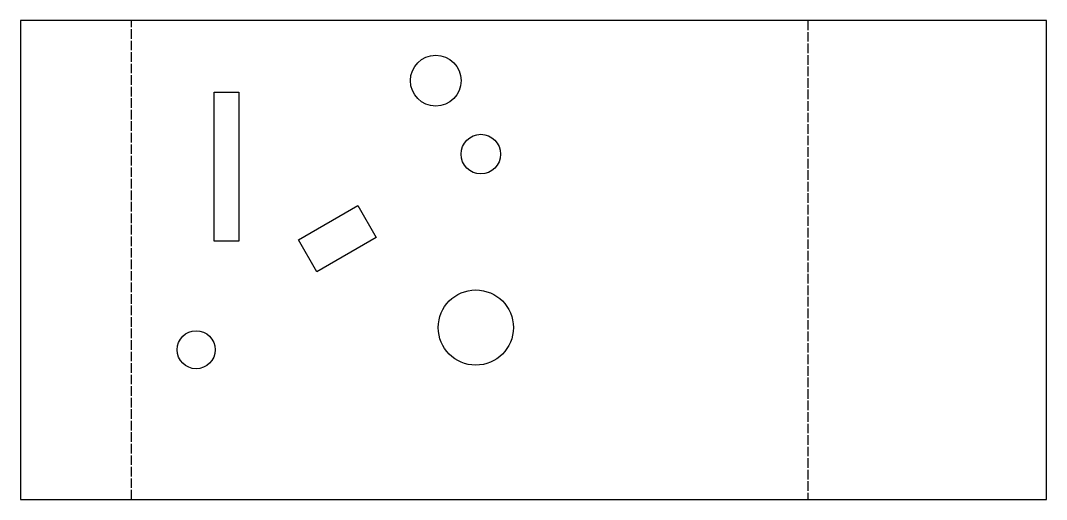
# Model space of a CAD drawing. Header units: millimetres. Extents: x -16 to 120, y 0 to 63.
import ezdxf

# ---------------------------------------------------------------- set-up
doc = ezdxf.new("R2010")
doc.units = ezdxf.units.MM
doc.linetypes.add('DASHED', pattern=[1.524, 1.27, -0.254])
doc.layers.add('BEND', color=7, linetype='Continuous')
doc.layers.add('CUT', color=7, linetype='Continuous')

msp = doc.modelspace()

# ---------------------------------------------------------------- linework, layer by layer
at = {"layer": 'BEND', "color": 3, "linetype": 'DASHED'}
for p, q in [((-0.94, 0), (-0.94, 63.37)), ((88.54, 63.37), (88.54, 0))]:
    msp.add_line(p, q, dxfattribs=at)
at = {"layer": 'CUT'}
for p, q in [((-15.6, 63.37), (-15.6, 0)), ((120.09, 63.37), (-15.6, 63.37)), ((120.09, 0), (120.09, 63.37)), ((10, 34.19), (10, 53.91)), ((10, 53.91), (13.26, 53.91)), ((13.26, 53.91), (13.26, 34.19)), ((21.17, 34.36), (29.02, 38.89)), ((29.02, 38.89), (31.46, 34.66)), ((13.26, 34.19), (10, 34.19)), ((23.61, 30.13), (21.17, 34.36)), ((31.46, 34.66), (23.61, 30.13)), ((-15.6, 0), (120.09, 0))]:
    msp.add_line(p, q, dxfattribs=at)
for centre, radius in [((39.32, 55.42), 3.36), ((45.28, 45.7), 2.62), ((44.62, 22.75), 4.97), ((7.63, 19.81), 2.52)]:
    msp.add_circle(centre, radius, dxfattribs=at)

doc.saveas('drawing.dxf')
